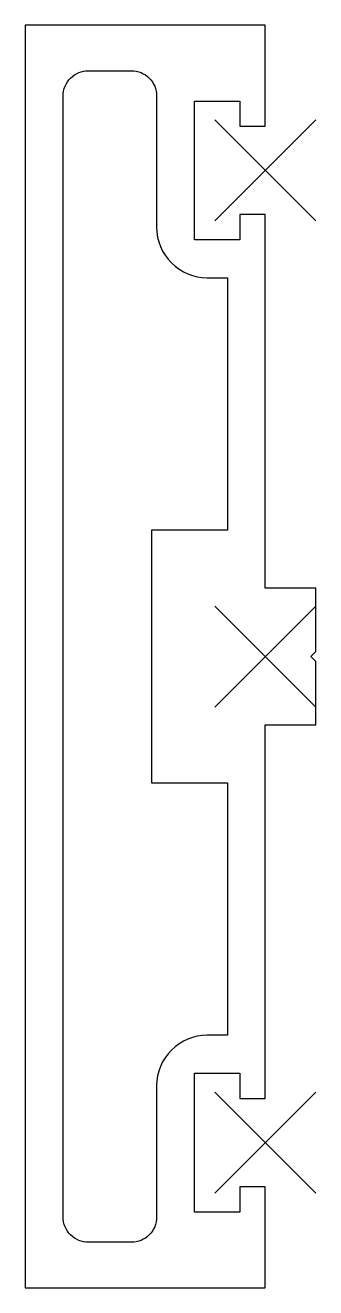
# Model space of a CAD drawing. Header units: millimetres. Extents: x -9.5 to 2, y -25 to 25.
import ezdxf

# ---------------------------------------------------------------- set-up
doc = ezdxf.new("R2010")
doc.units = ezdxf.units.MM
doc.header["$PDMODE"] = 3
doc.header["$PDSIZE"] = 2
doc.layers.add('X_OSNAP', color=3, linetype='Continuous', lineweight=0, plot=False)

msp = doc.modelspace()

# ---------------------------------------------------------------- linework, layer by layer
for points in [[(-9.5, 25), (-9.5, -25), (0, -25), (0, -21), (-1, -21), (-1, -22), (-2.8, -22), (-2.8, -16.5), (-1, -16.5), (-1, -17.5), (0, -17.5), (0, -2.7), (2, -2.7), (2, -0.2), (1.8, 0), (2, 0.2), (2, 2.7), (0, 2.7), (0, 17.5), (-1, 17.5), (-1, 16.5), (-2.8, 16.5), (-2.8, 22), (-1, 22), (-1, 21), (0, 21), (0, 25), (-9.5, 25, 0.414214)], [(-1.5, -5), (-1.5, -15), (-2.3, -15, 0.414214), (-4.3, -17), (-4.3, -22.2, -0.414214), (-5.3, -23.2), (-7, -23.2, -0.414214), (-8, -22.2), (-8, 22.2, -0.414214), (-7, 23.2), (-5.3, 23.2, -0.414214), (-4.3, 22.2), (-4.3, 17, 0.414214), (-2.3, 15), (-1.5, 15), (-1.5, 5), (-4.5, 5), (-4.5, -5), (-1.5, -5, -0.414214)]]:
    msp.add_lwpolyline(points, format="xyb", close=True)
at = {"layer": 'X_OSNAP'}
for p in [(0, 19.25), (0, 0), (0, -19.25)]:
    msp.add_point(p, dxfattribs=at)

doc.saveas('drawing.dxf')
